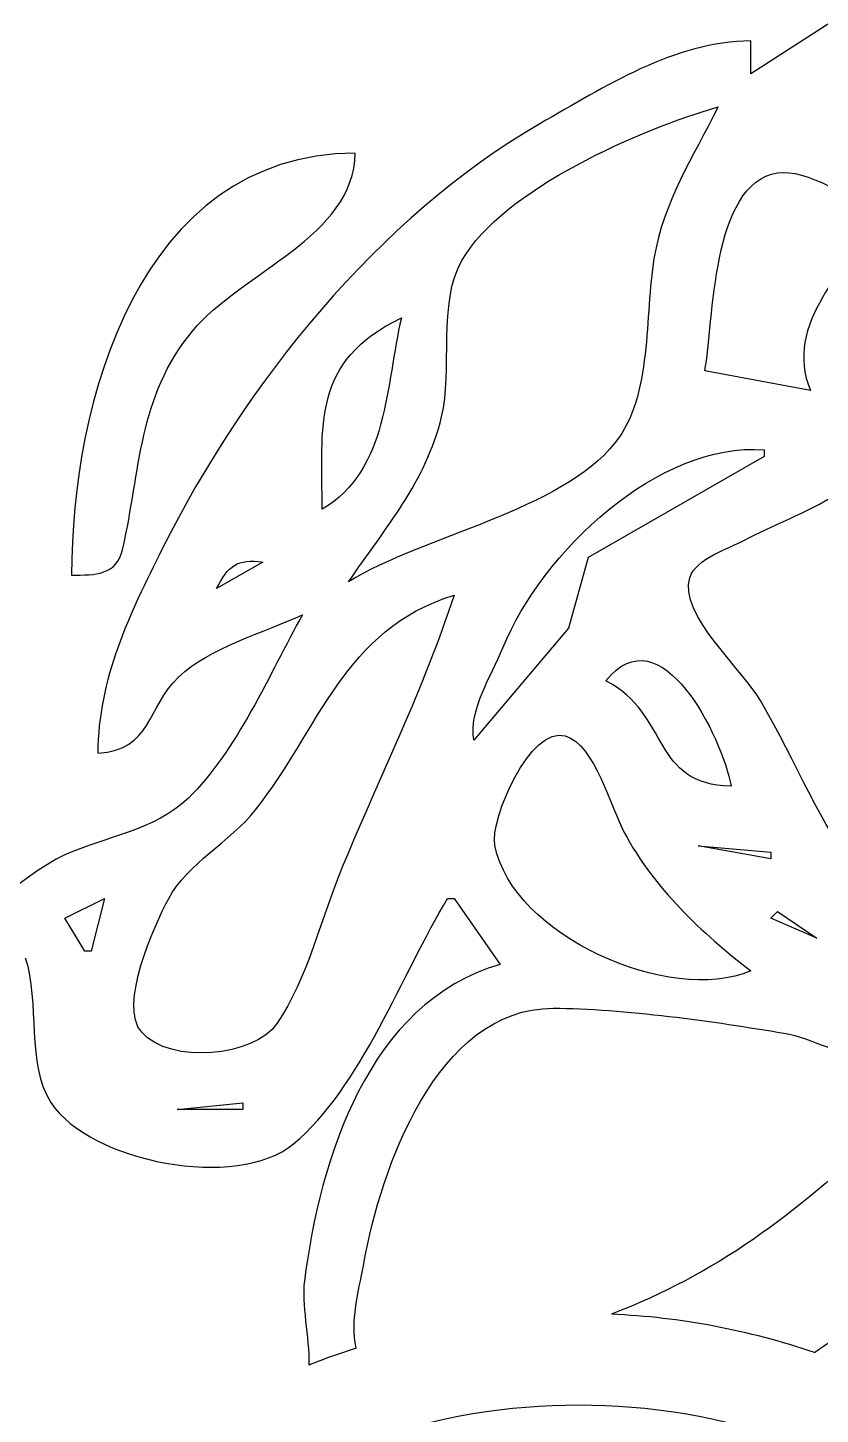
# Model space of a CAD drawing. Header units: millimetres. Extents: x -20.7 to 20.7, y -20.7 to 20.7.
# Drawn here: x -6.03 to 2.64, y -6.79 to 8.38 of the extents above; entities that cross this region are included whole.
import ezdxf

# ---------------------------------------------------------------- set-up
doc = ezdxf.new("R2010")
doc.units = ezdxf.units.MM
doc.layers.get('0').update_dxf_attribs({"linetype": 'CONTINUOUS'})

msp = doc.modelspace()

# ---------------------------------------------------------------- linework, layer by layer
for p, q in [((4.337, 9.462), (1.884, 7.874)), ((4.337, 9.462), (1.884, 7.874)), ((4.337, 9.462), (1.884, 7.874)), ((4.337, 9.462), (1.884, 7.874)), ((4.337, 9.462), (1.884, 7.874)), ((4.337, 9.462), (1.884, 7.874)), ((4.337, 9.462), (1.884, 7.874)), ((4.337, 9.462), (1.884, 7.874)), ((1.884, 7.874), (1.884, 8.235)), ((1.884, 7.874), (1.884, 8.235)), ((1.884, 7.874), (1.884, 8.235)), ((1.884, 7.874), (1.884, 8.235)), ((1.884, 7.874), (1.884, 8.235)), ((1.884, 7.874), (1.884, 8.235)), ((1.884, 7.874), (1.884, 8.235)), ((1.884, 7.874), (1.884, 8.235)), ((2.534, 4.411), (1.379, 4.627)), ((2.534, 4.411), (1.379, 4.627)), ((2.534, 4.411), (1.379, 4.627)), ((2.534, 4.411), (1.379, 4.627)), ((2.534, 4.411), (1.379, 4.627)), ((2.534, 4.411), (1.379, 4.627)), ((2.534, 4.411), (1.379, 4.627)), ((2.534, 4.411), (1.379, 4.627)), ((2.029, 3.689), (0.104, 2.583)), ((2.029, 3.689), (0.104, 2.583)), ((2.029, 3.689), (0.104, 2.583)), ((2.029, 3.689), (0.104, 2.583)), ((2.029, 3.689), (0.104, 2.583)), ((2.029, 3.689), (0.104, 2.583)), ((2.029, 3.689), (0.104, 2.583)), ((2.029, 3.689), (0.104, 2.583)), ((2.029, 3.762), (2.029, 3.689)), ((2.029, 3.762), (2.029, 3.689)), ((2.029, 3.762), (2.029, 3.689)), ((2.029, 3.762), (2.029, 3.689)), ((2.029, 3.762), (2.029, 3.689)), ((2.029, 3.762), (2.029, 3.689)), ((2.029, 3.762), (2.029, 3.689)), ((2.029, 3.762), (2.029, 3.689)), ((0.104, 2.583), (-0.11, 1.813)), ((0.104, 2.583), (-0.11, 1.813)), ((0.104, 2.583), (-0.11, 1.813)), ((0.104, 2.583), (-0.11, 1.813)), ((0.104, 2.583), (-0.11, 1.813)), ((0.104, 2.583), (-0.11, 1.813)), ((0.104, 2.583), (-0.11, 1.813)), ((0.104, 2.583), (-0.11, 1.813)), ((-3.455, 2.535), (-3.96, 2.246)), ((-3.455, 2.535), (-3.96, 2.246)), ((-3.455, 2.535), (-3.96, 2.246)), ((-3.455, 2.535), (-3.96, 2.246)), ((-3.455, 2.535), (-3.96, 2.246)), ((-3.455, 2.535), (-3.96, 2.246)), ((-3.455, 2.535), (-3.96, 2.246)), ((-3.455, 2.535), (-3.96, 2.246)), ((-0.11, 1.813), (-1.146, 0.587)), ((-0.11, 1.813), (-1.146, 0.587)), ((-0.11, 1.813), (-1.146, 0.587)), ((-0.11, 1.813), (-1.146, 0.587)), ((-0.11, 1.813), (-1.146, 0.587)), ((-0.11, 1.813), (-1.146, 0.587)), ((-0.11, 1.813), (-1.146, 0.587)), ((-0.11, 1.813), (-1.146, 0.587)), ((-1.435, -1.145), (-1.363, -1.145)), ((-1.435, -1.145), (-1.363, -1.145)), ((-1.435, -1.145), (-1.363, -1.145)), ((-1.435, -1.145), (-1.363, -1.145)), ((-1.435, -1.145), (-1.363, -1.145)), ((-1.435, -1.145), (-1.363, -1.145)), ((-1.435, -1.145), (-1.363, -1.145)), ((-1.435, -1.145), (-1.363, -1.145)), ((-1.363, -1.145), (-0.858, -1.866)), ((-1.363, -1.145), (-0.858, -1.866)), ((-1.363, -1.145), (-0.858, -1.866)), ((-1.363, -1.145), (-0.858, -1.866)), ((-1.363, -1.145), (-0.858, -1.866)), ((-1.363, -1.145), (-0.858, -1.866)), ((-1.363, -1.145), (-0.858, -1.866)), ((-1.363, -1.145), (-0.858, -1.866))]:
    msp.add_line(p, q)
msp.add_lwpolyline([(-7.091, -8.016, 0.393426), (-4.373, -8.219, -0.35083), (4.373, -8.219, 0.393426), (7.091, -8.016, -0.458612), (14.665, -8.285, 0.565024), (18.061, -7.83, 1.523453), (-18.061, -7.83, 0.565024), (-14.665, -8.285, -0.458612)], format="xyb", close=True)
for points in [[(2.101, -0.712), (1.307, -0.568), (2.101, -0.64)], [(2.101, -0.712), (1.307, -0.568), (2.101, -0.64)], [(2.101, -0.712), (1.307, -0.568), (2.101, -0.64)], [(2.101, -0.712), (1.307, -0.568), (2.101, -0.64)], [(2.101, -0.712), (1.307, -0.568), (2.101, -0.64)], [(2.101, -0.712), (1.307, -0.568), (2.101, -0.64)], [(2.101, -0.712), (1.307, -0.568), (2.101, -0.64)], [(2.101, -0.712), (1.307, -0.568), (2.101, -0.64)], [(-5.403, -1.722), (-5.62, -1.361), (-5.187, -1.145), (-5.331, -1.722)], [(-5.403, -1.722), (-5.62, -1.361), (-5.187, -1.145), (-5.331, -1.722)], [(-5.403, -1.722), (-5.62, -1.361), (-5.187, -1.145), (-5.331, -1.722)], [(-5.403, -1.722), (-5.62, -1.361), (-5.187, -1.145), (-5.331, -1.722)], [(-5.403, -1.722), (-5.62, -1.361), (-5.187, -1.145), (-5.331, -1.722)], [(-5.403, -1.722), (-5.62, -1.361), (-5.187, -1.145), (-5.331, -1.722)], [(-5.403, -1.722), (-5.62, -1.361), (-5.187, -1.145), (-5.331, -1.722)], [(-5.403, -1.722), (-5.62, -1.361), (-5.187, -1.145), (-5.331, -1.722)], [(2.606, -1.578), (2.101, -1.361), (2.173, -1.289)], [(2.606, -1.578), (2.101, -1.361), (2.173, -1.289)], [(2.606, -1.578), (2.101, -1.361), (2.173, -1.289)], [(2.606, -1.578), (2.101, -1.361), (2.173, -1.289)], [(2.606, -1.578), (2.101, -1.361), (2.173, -1.289)], [(2.606, -1.578), (2.101, -1.361), (2.173, -1.289)], [(2.606, -1.578), (2.101, -1.361), (2.173, -1.289)], [(2.606, -1.578), (2.101, -1.361), (2.173, -1.289)], [(-3.672, -3.454), (-4.393, -3.454), (-3.672, -3.382)], [(-3.672, -3.454), (-4.393, -3.454), (-3.672, -3.382)], [(-3.672, -3.454), (-4.393, -3.454), (-3.672, -3.382)], [(-3.672, -3.454), (-4.393, -3.454), (-3.672, -3.382)], [(-3.672, -3.454), (-4.393, -3.454), (-3.672, -3.382)], [(-3.672, -3.454), (-4.393, -3.454), (-3.672, -3.382)], [(-3.672, -3.454), (-4.393, -3.454), (-3.672, -3.382)], [(-3.672, -3.454), (-4.393, -3.454), (-3.672, -3.382)]]:
    msp.add_lwpolyline(points, close=True)
for radius in [20.685, 20.685, 20.285]:
    msp.add_circle((0, 0), radius)
for start, end in [(71.2009, 87.4355), (71.2009, 87.4355), (71.2009, 87.4355), (71.2009, 87.4355), (71.2009, 87.4355), (71.2009, 87.4355), (71.2009, 87.4355), (71.2009, 87.4355), (107.7048, 111.6382), (107.7048, 111.6382), (107.7048, 111.6382), (107.7048, 111.6382), (107.7048, 111.6382), (107.7048, 111.6382), (107.7048, 111.6382), (107.7048, 111.6382)]:
    msp.add_arc((0, -13.685), 8, start, end)
for points in [[(1.884, 8.235), (1.047, 8.228), (0.283, 7.736), (-0.425, 7.328)], [(1.884, 8.235), (1.047, 8.228), (0.283, 7.736), (-0.425, 7.328)], [(1.884, 8.235), (1.047, 8.228), (0.283, 7.736), (-0.425, 7.328)], [(1.884, 8.235), (1.047, 8.228), (0.283, 7.736), (-0.425, 7.328)], [(1.884, 8.235), (1.047, 8.228), (0.283, 7.736), (-0.425, 7.328)], [(1.884, 8.235), (1.047, 8.228), (0.283, 7.736), (-0.425, 7.328)], [(1.884, 8.235), (1.047, 8.228), (0.283, 7.736), (-0.425, 7.328)], [(1.884, 8.235), (1.047, 8.228), (0.283, 7.736), (-0.425, 7.328)], [(-1.278, 5.833), (-0.826, 6.619), (0.688, 7.273), (1.524, 7.514)], [(-1.278, 5.833), (-0.826, 6.619), (0.688, 7.273), (1.524, 7.514)], [(-1.278, 5.833), (-0.826, 6.619), (0.688, 7.273), (1.524, 7.514)], [(-1.278, 5.833), (-0.826, 6.619), (0.688, 7.273), (1.524, 7.514)], [(-1.278, 5.833), (-0.826, 6.619), (0.688, 7.273), (1.524, 7.514)], [(-1.278, 5.833), (-0.826, 6.619), (0.688, 7.273), (1.524, 7.514)], [(-1.278, 5.833), (-0.826, 6.619), (0.688, 7.273), (1.524, 7.514)], [(-1.278, 5.833), (-0.826, 6.619), (0.688, 7.273), (1.524, 7.514)], [(1.524, 7.514), (1.247, 6.955), (0.929, 6.485), (0.823, 5.854)], [(1.524, 7.514), (1.247, 6.955), (0.929, 6.485), (0.823, 5.854)], [(1.524, 7.514), (1.247, 6.955), (0.929, 6.485), (0.823, 5.854)], [(1.524, 7.514), (1.247, 6.955), (0.929, 6.485), (0.823, 5.854)], [(1.524, 7.514), (1.247, 6.955), (0.929, 6.485), (0.823, 5.854)], [(1.524, 7.514), (1.247, 6.955), (0.929, 6.485), (0.823, 5.854)], [(1.524, 7.514), (1.247, 6.955), (0.929, 6.485), (0.823, 5.854)], [(1.524, 7.514), (1.247, 6.955), (0.929, 6.485), (0.823, 5.854)], [(-0.425, 7.328), (-2.194, 6.307), (-3.649, 4.486), (-4.555, 2.679)], [(-0.425, 7.328), (-2.194, 6.307), (-3.649, 4.486), (-4.555, 2.679)], [(-0.425, 7.328), (-2.194, 6.307), (-3.649, 4.486), (-4.555, 2.679)], [(-0.425, 7.328), (-2.194, 6.307), (-3.649, 4.486), (-4.555, 2.679)], [(-0.425, 7.328), (-2.194, 6.307), (-3.649, 4.486), (-4.555, 2.679)], [(-0.425, 7.328), (-2.194, 6.307), (-3.649, 4.486), (-4.555, 2.679)], [(-0.425, 7.328), (-2.194, 6.307), (-3.649, 4.486), (-4.555, 2.679)], [(-0.425, 7.328), (-2.194, 6.307), (-3.649, 4.486), (-4.555, 2.679)], [(-2.445, 7.009), (-4.821, 6.989), (-5.547, 4.27), (-5.547, 2.391)], [(-2.445, 7.009), (-4.821, 6.989), (-5.547, 4.27), (-5.547, 2.391)], [(-2.445, 7.009), (-4.821, 6.989), (-5.547, 4.27), (-5.547, 2.391)], [(-2.445, 7.009), (-4.821, 6.989), (-5.547, 4.27), (-5.547, 2.391)], [(-2.445, 7.009), (-4.821, 6.989), (-5.547, 4.27), (-5.547, 2.391)], [(-4.225, 5.06), (-3.681, 5.716), (-2.456, 6.09), (-2.445, 7.009)], [(-4.225, 5.06), (-3.681, 5.716), (-2.456, 6.09), (-2.445, 7.009)], [(-4.225, 5.06), (-3.681, 5.716), (-2.456, 6.09), (-2.445, 7.009)], [(-4.225, 5.06), (-3.681, 5.716), (-2.456, 6.09), (-2.445, 7.009)], [(-4.225, 5.06), (-3.681, 5.716), (-2.456, 6.09), (-2.445, 7.009)], [(1.379, 4.627), (1.477, 5.153), (1.447, 6.678), (2.174, 6.792)], [(1.379, 4.627), (1.477, 5.153), (1.447, 6.678), (2.174, 6.792)], [(1.379, 4.627), (1.477, 5.153), (1.447, 6.678), (2.174, 6.792)], [(1.379, 4.627), (1.477, 5.153), (1.447, 6.678), (2.174, 6.792)], [(1.379, 4.627), (1.477, 5.153), (1.447, 6.678), (2.174, 6.792)], [(1.379, 4.627), (1.477, 5.153), (1.447, 6.678), (2.174, 6.792)], [(1.379, 4.627), (1.477, 5.153), (1.447, 6.678), (2.174, 6.792)], [(1.379, 4.627), (1.477, 5.153), (1.447, 6.678), (2.174, 6.792)], [(2.174, 6.792), (2.488, 6.842), (2.99, 6.51), (3.255, 6.359)], [(2.174, 6.792), (2.488, 6.842), (2.99, 6.51), (3.255, 6.359)], [(2.174, 6.792), (2.488, 6.842), (2.99, 6.51), (3.255, 6.359)], [(2.174, 6.792), (2.488, 6.842), (2.99, 6.51), (3.255, 6.359)], [(2.174, 6.792), (2.488, 6.842), (2.99, 6.51), (3.255, 6.359)], [(2.174, 6.792), (2.488, 6.842), (2.99, 6.51), (3.255, 6.359)], [(2.174, 6.792), (2.488, 6.842), (2.99, 6.51), (3.255, 6.359)], [(2.174, 6.792), (2.488, 6.842), (2.99, 6.51), (3.255, 6.359)], [(3.255, 6.359), (2.947, 5.739), (2.229, 5.145), (2.534, 4.411)], [(3.255, 6.359), (2.947, 5.739), (2.229, 5.145), (2.534, 4.411)], [(3.255, 6.359), (2.947, 5.739), (2.229, 5.145), (2.534, 4.411)], [(3.255, 6.359), (2.947, 5.739), (2.229, 5.145), (2.534, 4.411)], [(3.255, 6.359), (2.947, 5.739), (2.229, 5.145), (2.534, 4.411)], [(3.255, 6.359), (2.947, 5.739), (2.229, 5.145), (2.534, 4.411)], [(3.255, 6.359), (2.947, 5.739), (2.229, 5.145), (2.534, 4.411)], [(3.255, 6.359), (2.947, 5.739), (2.229, 5.145), (2.534, 4.411)], [(-1.5, 4.122), (-1.375, 4.636), (-1.544, 5.37), (-1.278, 5.833)], [(-1.5, 4.122), (-1.375, 4.636), (-1.544, 5.37), (-1.278, 5.833)], [(-1.5, 4.122), (-1.375, 4.636), (-1.544, 5.37), (-1.278, 5.833)], [(-1.5, 4.122), (-1.375, 4.636), (-1.544, 5.37), (-1.278, 5.833)], [(-1.5, 4.122), (-1.375, 4.636), (-1.544, 5.37), (-1.278, 5.833)], [(-1.5, 4.122), (-1.375, 4.636), (-1.544, 5.37), (-1.278, 5.833)], [(-1.5, 4.122), (-1.375, 4.636), (-1.544, 5.37), (-1.278, 5.833)], [(-1.5, 4.122), (-1.375, 4.636), (-1.544, 5.37), (-1.278, 5.833)], [(0.823, 5.854), (0.719, 5.237), (0.809, 4.352), (0.4, 3.841)], [(0.823, 5.854), (0.719, 5.237), (0.809, 4.352), (0.4, 3.841)], [(0.823, 5.854), (0.719, 5.237), (0.809, 4.352), (0.4, 3.841)], [(0.823, 5.854), (0.719, 5.237), (0.809, 4.352), (0.4, 3.841)], [(0.823, 5.854), (0.719, 5.237), (0.809, 4.352), (0.4, 3.841)], [(0.823, 5.854), (0.719, 5.237), (0.809, 4.352), (0.4, 3.841)], [(0.823, 5.854), (0.719, 5.237), (0.809, 4.352), (0.4, 3.841)], [(0.823, 5.854), (0.719, 5.237), (0.809, 4.352), (0.4, 3.841)], [(-2.806, 3.112), (-2.806, 4.02), (-2.929, 4.731), (-1.94, 5.205)], [(-2.806, 3.112), (-2.806, 4.02), (-2.929, 4.731), (-1.94, 5.205)], [(-2.806, 3.112), (-2.806, 4.02), (-2.929, 4.731), (-1.94, 5.205)], [(-2.806, 3.112), (-2.806, 4.02), (-2.929, 4.731), (-1.94, 5.205)], [(-2.806, 3.112), (-2.806, 4.02), (-2.929, 4.731), (-1.94, 5.205)], [(-2.806, 3.112), (-2.806, 4.02), (-2.929, 4.731), (-1.94, 5.205)], [(-2.806, 3.112), (-2.806, 4.02), (-2.929, 4.731), (-1.94, 5.205)], [(-2.806, 3.112), (-2.806, 4.02), (-2.929, 4.731), (-1.94, 5.205)], [(-1.94, 5.205), (-2.112, 4.482), (-2.076, 3.542), (-2.806, 3.112)], [(-1.94, 5.205), (-2.112, 4.482), (-2.076, 3.542), (-2.806, 3.112)], [(-1.94, 5.205), (-2.112, 4.482), (-2.076, 3.542), (-2.806, 3.112)], [(-1.94, 5.205), (-2.112, 4.482), (-2.076, 3.542), (-2.806, 3.112)], [(-1.94, 5.205), (-2.112, 4.482), (-2.076, 3.542), (-2.806, 3.112)], [(-1.94, 5.205), (-2.112, 4.482), (-2.076, 3.542), (-2.806, 3.112)], [(-1.94, 5.205), (-2.112, 4.482), (-2.076, 3.542), (-2.806, 3.112)], [(-1.94, 5.205), (-2.112, 4.482), (-2.076, 3.542), (-2.806, 3.112)], [(-4.986, 2.684), (-4.792, 3.538), (-4.821, 4.341), (-4.225, 5.06)], [(-4.986, 2.684), (-4.792, 3.538), (-4.821, 4.341), (-4.225, 5.06)], [(-4.986, 2.684), (-4.792, 3.538), (-4.821, 4.341), (-4.225, 5.06)], [(-4.986, 2.684), (-4.792, 3.538), (-4.821, 4.341), (-4.225, 5.06)], [(-4.986, 2.684), (-4.792, 3.538), (-4.821, 4.341), (-4.225, 5.06)], [(-2.517, 2.319), (-2.116, 2.906), (-1.672, 3.412), (-1.5, 4.122)], [(-2.517, 2.319), (-2.116, 2.906), (-1.672, 3.412), (-1.5, 4.122)], [(-2.517, 2.319), (-2.116, 2.906), (-1.672, 3.412), (-1.5, 4.122)], [(-2.517, 2.319), (-2.116, 2.906), (-1.672, 3.412), (-1.5, 4.122)], [(-2.517, 2.319), (-2.116, 2.906), (-1.672, 3.412), (-1.5, 4.122)], [(-2.517, 2.319), (-2.116, 2.906), (-1.672, 3.412), (-1.5, 4.122)], [(-2.517, 2.319), (-2.116, 2.906), (-1.672, 3.412), (-1.5, 4.122)], [(-2.517, 2.319), (-2.116, 2.906), (-1.672, 3.412), (-1.5, 4.122)], [(1.812, 2.773), (2.403, 3.085), (3.375, 3.357), (3.399, 4.122)], [(1.812, 2.773), (2.403, 3.085), (3.375, 3.357), (3.399, 4.122)], [(1.812, 2.773), (2.403, 3.085), (3.375, 3.357), (3.399, 4.122)], [(1.812, 2.773), (2.403, 3.085), (3.375, 3.357), (3.399, 4.122)], [(1.812, 2.773), (2.403, 3.085), (3.375, 3.357), (3.399, 4.122)], [(1.812, 2.773), (2.403, 3.085), (3.375, 3.357), (3.399, 4.122)], [(1.812, 2.773), (2.403, 3.085), (3.375, 3.357), (3.399, 4.122)], [(1.812, 2.773), (2.403, 3.085), (3.375, 3.357), (3.399, 4.122)], [(0.4, 3.841), (-0.203, 3.088), (-1.694, 2.827), (-2.517, 2.319)], [(0.4, 3.841), (-0.203, 3.088), (-1.694, 2.827), (-2.517, 2.319)], [(0.4, 3.841), (-0.203, 3.088), (-1.694, 2.827), (-2.517, 2.319)], [(0.4, 3.841), (-0.203, 3.088), (-1.694, 2.827), (-2.517, 2.319)], [(0.4, 3.841), (-0.203, 3.088), (-1.694, 2.827), (-2.517, 2.319)], [(0.4, 3.841), (-0.203, 3.088), (-1.694, 2.827), (-2.517, 2.319)], [(0.4, 3.841), (-0.203, 3.088), (-1.694, 2.827), (-2.517, 2.319)], [(0.4, 3.841), (-0.203, 3.088), (-1.694, 2.827), (-2.517, 2.319)], [(-0.829, 1.597), (-0.403, 2.642), (0.873, 3.853), (2.029, 3.762)], [(-0.829, 1.597), (-0.403, 2.642), (0.873, 3.853), (2.029, 3.762)], [(-0.829, 1.597), (-0.403, 2.642), (0.873, 3.853), (2.029, 3.762)], [(-0.829, 1.597), (-0.403, 2.642), (0.873, 3.853), (2.029, 3.762)], [(-0.829, 1.597), (-0.403, 2.642), (0.873, 3.853), (2.029, 3.762)], [(-0.829, 1.597), (-0.403, 2.642), (0.873, 3.853), (2.029, 3.762)], [(-0.829, 1.597), (-0.403, 2.642), (0.873, 3.853), (2.029, 3.762)], [(-0.829, 1.597), (-0.403, 2.642), (0.873, 3.853), (2.029, 3.762)], [(1.214, 2.363), (1.285, 2.576), (1.633, 2.678), (1.812, 2.773)], [(1.214, 2.363), (1.285, 2.576), (1.633, 2.678), (1.812, 2.773)], [(1.214, 2.363), (1.285, 2.576), (1.633, 2.678), (1.812, 2.773)], [(1.214, 2.363), (1.285, 2.576), (1.633, 2.678), (1.812, 2.773)], [(1.214, 2.363), (1.285, 2.576), (1.633, 2.678), (1.812, 2.773)], [(1.214, 2.363), (1.285, 2.576), (1.633, 2.678), (1.812, 2.773)], [(1.214, 2.363), (1.285, 2.576), (1.633, 2.678), (1.812, 2.773)], [(1.214, 2.363), (1.285, 2.576), (1.633, 2.678), (1.812, 2.773)], [(-5.547, 2.391), (-5.288, 2.394), (-5.053, 2.385), (-4.986, 2.684)], [(-5.547, 2.391), (-5.288, 2.394), (-5.053, 2.385), (-4.986, 2.684)], [(-5.547, 2.391), (-5.288, 2.394), (-5.053, 2.385), (-4.986, 2.684)], [(-5.547, 2.391), (-5.288, 2.394), (-5.053, 2.385), (-4.986, 2.684)], [(-5.547, 2.391), (-5.288, 2.394), (-5.053, 2.385), (-4.986, 2.684)], [(-4.555, 2.679), (-4.915, 1.961), (-5.258, 1.259), (-5.259, 0.443)], [(-4.555, 2.679), (-4.915, 1.961), (-5.258, 1.259), (-5.259, 0.443)], [(-4.555, 2.679), (-4.915, 1.961), (-5.258, 1.259), (-5.259, 0.443)], [(-4.555, 2.679), (-4.915, 1.961), (-5.258, 1.259), (-5.259, 0.443)], [(-4.555, 2.679), (-4.915, 1.961), (-5.258, 1.259), (-5.259, 0.443)], [(-4.555, 2.679), (-4.915, 1.961), (-5.258, 1.259), (-5.259, 0.443)], [(-4.555, 2.679), (-4.915, 1.961), (-5.258, 1.259), (-5.259, 0.443)], [(-4.555, 2.679), (-4.915, 1.961), (-5.258, 1.259), (-5.259, 0.443)], [(-3.96, 2.246), (-3.836, 2.492), (-3.73, 2.575), (-3.455, 2.535)], [(-3.96, 2.246), (-3.836, 2.492), (-3.73, 2.575), (-3.455, 2.535)], [(-3.96, 2.246), (-3.836, 2.492), (-3.73, 2.575), (-3.455, 2.535)], [(-3.96, 2.246), (-3.836, 2.492), (-3.73, 2.575), (-3.455, 2.535)], [(-3.96, 2.246), (-3.836, 2.492), (-3.73, 2.575), (-3.455, 2.535)], [(-3.96, 2.246), (-3.836, 2.492), (-3.73, 2.575), (-3.455, 2.535)], [(-3.96, 2.246), (-3.836, 2.492), (-3.73, 2.575), (-3.455, 2.535)], [(-3.96, 2.246), (-3.836, 2.492), (-3.73, 2.575), (-3.455, 2.535)], [(1.988, 1.02), (1.807, 1.335), (1.087, 1.978), (1.214, 2.363)], [(1.988, 1.02), (1.807, 1.335), (1.087, 1.978), (1.214, 2.363)], [(1.988, 1.02), (1.807, 1.335), (1.087, 1.978), (1.214, 2.363)], [(1.988, 1.02), (1.807, 1.335), (1.087, 1.978), (1.214, 2.363)], [(1.988, 1.02), (1.807, 1.335), (1.087, 1.978), (1.214, 2.363)], [(1.988, 1.02), (1.807, 1.335), (1.087, 1.978), (1.214, 2.363)], [(1.988, 1.02), (1.807, 1.335), (1.087, 1.978), (1.214, 2.363)], [(1.988, 1.02), (1.807, 1.335), (1.087, 1.978), (1.214, 2.363)], [(-3.534, -0.176), (-2.823, 0.725), (-2.581, 1.789), (-1.363, 2.174)], [(-3.534, -0.176), (-2.823, 0.725), (-2.581, 1.789), (-1.363, 2.174)], [(-3.534, -0.176), (-2.823, 0.725), (-2.581, 1.789), (-1.363, 2.174)], [(-3.534, -0.176), (-2.823, 0.725), (-2.581, 1.789), (-1.363, 2.174)], [(-3.534, -0.176), (-2.823, 0.725), (-2.581, 1.789), (-1.363, 2.174)], [(-3.534, -0.176), (-2.823, 0.725), (-2.581, 1.789), (-1.363, 2.174)], [(-3.534, -0.176), (-2.823, 0.725), (-2.581, 1.789), (-1.363, 2.174)], [(-3.534, -0.176), (-2.823, 0.725), (-2.581, 1.789), (-1.363, 2.174)], [(-1.363, 2.174), (-1.693, 1.159), (-2.169, 0.199), (-2.579, -0.784)], [(-1.363, 2.174), (-1.693, 1.159), (-2.169, 0.199), (-2.579, -0.784)], [(-1.363, 2.174), (-1.693, 1.159), (-2.169, 0.199), (-2.579, -0.784)], [(-1.363, 2.174), (-1.693, 1.159), (-2.169, 0.199), (-2.579, -0.784)], [(-1.363, 2.174), (-1.693, 1.159), (-2.169, 0.199), (-2.579, -0.784)], [(-1.363, 2.174), (-1.693, 1.159), (-2.169, 0.199), (-2.579, -0.784)], [(-1.363, 2.174), (-1.693, 1.159), (-2.169, 0.199), (-2.579, -0.784)], [(-1.363, 2.174), (-1.693, 1.159), (-2.169, 0.199), (-2.579, -0.784)], [(-4.373, 1.28), (-4.048, 1.596), (-3.433, 1.767), (-3.022, 1.958)], [(-4.373, 1.28), (-4.048, 1.596), (-3.433, 1.767), (-3.022, 1.958)], [(-4.373, 1.28), (-4.048, 1.596), (-3.433, 1.767), (-3.022, 1.958)], [(-4.373, 1.28), (-4.048, 1.596), (-3.433, 1.767), (-3.022, 1.958)], [(-4.373, 1.28), (-4.048, 1.596), (-3.433, 1.767), (-3.022, 1.958)], [(-4.373, 1.28), (-4.048, 1.596), (-3.433, 1.767), (-3.022, 1.958)], [(-4.373, 1.28), (-4.048, 1.596), (-3.433, 1.767), (-3.022, 1.958)], [(-4.373, 1.28), (-4.048, 1.596), (-3.433, 1.767), (-3.022, 1.958)], [(-3.022, 1.958), (-3.377, 1.32), (-3.744, 0.459), (-4.269, -0.047)], [(-3.022, 1.958), (-3.377, 1.32), (-3.744, 0.459), (-4.269, -0.047)], [(-3.022, 1.958), (-3.377, 1.32), (-3.744, 0.459), (-4.269, -0.047)], [(-3.022, 1.958), (-3.377, 1.32), (-3.744, 0.459), (-4.269, -0.047)], [(-3.022, 1.958), (-3.377, 1.32), (-3.744, 0.459), (-4.269, -0.047)], [(-3.022, 1.958), (-3.377, 1.32), (-3.744, 0.459), (-4.269, -0.047)], [(-3.022, 1.958), (-3.377, 1.32), (-3.744, 0.459), (-4.269, -0.047)], [(-3.022, 1.958), (-3.377, 1.32), (-3.744, 0.459), (-4.269, -0.047)], [(-1.146, 0.587), (-1.204, 0.92), (-0.954, 1.291), (-0.829, 1.597)], [(-1.146, 0.587), (-1.204, 0.92), (-0.954, 1.291), (-0.829, 1.597)], [(-1.146, 0.587), (-1.204, 0.92), (-0.954, 1.291), (-0.829, 1.597)], [(-1.146, 0.587), (-1.204, 0.92), (-0.954, 1.291), (-0.829, 1.597)], [(-1.146, 0.587), (-1.204, 0.92), (-0.954, 1.291), (-0.829, 1.597)], [(-1.146, 0.587), (-1.204, 0.92), (-0.954, 1.291), (-0.829, 1.597)], [(-1.146, 0.587), (-1.204, 0.92), (-0.954, 1.291), (-0.829, 1.597)], [(-1.146, 0.587), (-1.204, 0.92), (-0.954, 1.291), (-0.829, 1.597)], [(0.297, 1.236), (0.9, 1.988), (1.563, 0.626), (1.668, 0.082)], [(0.297, 1.236), (0.9, 1.988), (1.563, 0.626), (1.668, 0.082)], [(0.297, 1.236), (0.9, 1.988), (1.563, 0.626), (1.668, 0.082)], [(0.297, 1.236), (0.9, 1.988), (1.563, 0.626), (1.668, 0.082)], [(0.297, 1.236), (0.9, 1.988), (1.563, 0.626), (1.668, 0.082)], [(0.297, 1.236), (0.9, 1.988), (1.563, 0.626), (1.668, 0.082)], [(0.297, 1.236), (0.9, 1.988), (1.563, 0.626), (1.668, 0.082)], [(0.297, 1.236), (0.9, 1.988), (1.563, 0.626), (1.668, 0.082)], [(-5.259, 0.443), (-4.664, 0.488), (-4.73, 0.933), (-4.373, 1.28)], [(-5.259, 0.443), (-4.664, 0.488), (-4.73, 0.933), (-4.373, 1.28)], [(-5.259, 0.443), (-4.664, 0.488), (-4.73, 0.933), (-4.373, 1.28)], [(-5.259, 0.443), (-4.664, 0.488), (-4.73, 0.933), (-4.373, 1.28)], [(-5.259, 0.443), (-4.664, 0.488), (-4.73, 0.933), (-4.373, 1.28)], [(-5.259, 0.443), (-4.664, 0.488), (-4.73, 0.933), (-4.373, 1.28)], [(-5.259, 0.443), (-4.664, 0.488), (-4.73, 0.933), (-4.373, 1.28)], [(-5.259, 0.443), (-4.664, 0.488), (-4.73, 0.933), (-4.373, 1.28)], [(1.668, 0.082), (0.788, 0.101), (1.007, 0.868), (0.297, 1.236)], [(1.668, 0.082), (0.788, 0.101), (1.007, 0.868), (0.297, 1.236)], [(1.668, 0.082), (0.788, 0.101), (1.007, 0.868), (0.297, 1.236)], [(1.668, 0.082), (0.788, 0.101), (1.007, 0.868), (0.297, 1.236)], [(1.668, 0.082), (0.788, 0.101), (1.007, 0.868), (0.297, 1.236)], [(1.668, 0.082), (0.788, 0.101), (1.007, 0.868), (0.297, 1.236)], [(1.668, 0.082), (0.788, 0.101), (1.007, 0.868), (0.297, 1.236)], [(1.668, 0.082), (0.788, 0.101), (1.007, 0.868), (0.297, 1.236)], [(4.915, -1.65), (3.03, -1.649), (2.795, -0.388), (1.988, 1.02)], [(4.915, -1.65), (3.03, -1.649), (2.795, -0.388), (1.988, 1.02)], [(4.915, -1.65), (3.03, -1.649), (2.795, -0.388), (1.988, 1.02)], [(4.915, -1.65), (3.03, -1.649), (2.795, -0.388), (1.988, 1.02)], [(4.915, -1.65), (3.03, -1.649), (2.795, -0.388), (1.988, 1.02)], [(4.915, -1.65), (3.03, -1.649), (2.795, -0.388), (1.988, 1.02)], [(4.915, -1.65), (3.03, -1.649), (2.795, -0.388), (1.988, 1.02)], [(4.915, -1.65), (3.03, -1.649), (2.795, -0.388), (1.988, 1.02)], [(-0.917, -0.567), (-0.974, -0.277), (-0.526, 0.75), (-0.147, 0.634)], [(-0.917, -0.567), (-0.974, -0.277), (-0.526, 0.75), (-0.147, 0.634)], [(-0.917, -0.567), (-0.974, -0.277), (-0.526, 0.75), (-0.147, 0.634)], [(-0.917, -0.567), (-0.974, -0.277), (-0.526, 0.75), (-0.147, 0.634)], [(-0.917, -0.567), (-0.974, -0.277), (-0.526, 0.75), (-0.147, 0.634)], [(-0.917, -0.567), (-0.974, -0.277), (-0.526, 0.75), (-0.147, 0.634)], [(-0.917, -0.567), (-0.974, -0.277), (-0.526, 0.75), (-0.147, 0.634)], [(-0.917, -0.567), (-0.974, -0.277), (-0.526, 0.75), (-0.147, 0.634)], [(-0.147, 0.634), (0.174, 0.536), (0.354, -0.154), (0.498, -0.423)], [(-0.147, 0.634), (0.174, 0.536), (0.354, -0.154), (0.498, -0.423)], [(-0.147, 0.634), (0.174, 0.536), (0.354, -0.154), (0.498, -0.423)], [(-0.147, 0.634), (0.174, 0.536), (0.354, -0.154), (0.498, -0.423)], [(-0.147, 0.634), (0.174, 0.536), (0.354, -0.154), (0.498, -0.423)], [(-0.147, 0.634), (0.174, 0.536), (0.354, -0.154), (0.498, -0.423)], [(-0.147, 0.634), (0.174, 0.536), (0.354, -0.154), (0.498, -0.423)], [(-0.147, 0.634), (0.174, 0.536), (0.354, -0.154), (0.498, -0.423)], [(-4.269, -0.047), (-4.644, -0.408), (-5.167, -0.462), (-5.62, -0.669)], [(-4.269, -0.047), (-4.644, -0.408), (-5.167, -0.462), (-5.62, -0.669)], [(-4.269, -0.047), (-4.644, -0.408), (-5.167, -0.462), (-5.62, -0.669)], [(-4.269, -0.047), (-4.644, -0.408), (-5.167, -0.462), (-5.62, -0.669)], [(-4.269, -0.047), (-4.644, -0.408), (-5.167, -0.462), (-5.62, -0.669)], [(-4.269, -0.047), (-4.644, -0.408), (-5.167, -0.462), (-5.62, -0.669)], [(-4.269, -0.047), (-4.644, -0.408), (-5.167, -0.462), (-5.62, -0.669)], [(-4.269, -0.047), (-4.644, -0.408), (-5.167, -0.462), (-5.62, -0.669)], [(-4.487, -1.152), (-4.278, -0.755), (-3.812, -0.529), (-3.534, -0.176)], [(-4.487, -1.152), (-4.278, -0.755), (-3.812, -0.529), (-3.534, -0.176)], [(-4.487, -1.152), (-4.278, -0.755), (-3.812, -0.529), (-3.534, -0.176)], [(-4.487, -1.152), (-4.278, -0.755), (-3.812, -0.529), (-3.534, -0.176)], [(-4.487, -1.152), (-4.278, -0.755), (-3.812, -0.529), (-3.534, -0.176)], [(-4.487, -1.152), (-4.278, -0.755), (-3.812, -0.529), (-3.534, -0.176)], [(-4.487, -1.152), (-4.278, -0.755), (-3.812, -0.529), (-3.534, -0.176)], [(-4.487, -1.152), (-4.278, -0.755), (-3.812, -0.529), (-3.534, -0.176)], [(0.498, -0.423), (0.818, -1.025), (1.346, -1.528), (1.884, -1.938)], [(0.498, -0.423), (0.818, -1.025), (1.346, -1.528), (1.884, -1.938)], [(0.498, -0.423), (0.818, -1.025), (1.346, -1.528), (1.884, -1.938)], [(0.498, -0.423), (0.818, -1.025), (1.346, -1.528), (1.884, -1.938)], [(0.498, -0.423), (0.818, -1.025), (1.346, -1.528), (1.884, -1.938)], [(0.498, -0.423), (0.818, -1.025), (1.346, -1.528), (1.884, -1.938)], [(0.498, -0.423), (0.818, -1.025), (1.346, -1.528), (1.884, -1.938)], [(0.498, -0.423), (0.818, -1.025), (1.346, -1.528), (1.884, -1.938)], [(1.884, -1.938), (0.991, -2.313), (-0.723, -1.552), (-0.917, -0.567)], [(1.884, -1.938), (0.991, -2.313), (-0.723, -1.552), (-0.917, -0.567)], [(1.884, -1.938), (0.991, -2.313), (-0.723, -1.552), (-0.917, -0.567)], [(1.884, -1.938), (0.991, -2.313), (-0.723, -1.552), (-0.917, -0.567)], [(1.884, -1.938), (0.991, -2.313), (-0.723, -1.552), (-0.917, -0.567)], [(1.884, -1.938), (0.991, -2.313), (-0.723, -1.552), (-0.917, -0.567)], [(1.884, -1.938), (0.991, -2.313), (-0.723, -1.552), (-0.917, -0.567)], [(1.884, -1.938), (0.991, -2.313), (-0.723, -1.552), (-0.917, -0.567)], [(-5.62, -0.669), (-6.123, -0.9), (-6.655, -1.518), (-7.207, -1.587)], [(-5.62, -0.669), (-6.123, -0.9), (-6.655, -1.518), (-7.207, -1.587)], [(-5.62, -0.669), (-6.123, -0.9), (-6.655, -1.518), (-7.207, -1.587)], [(-5.62, -0.669), (-6.123, -0.9), (-6.655, -1.518), (-7.207, -1.587)], [(-5.62, -0.669), (-6.123, -0.9), (-6.655, -1.518), (-7.207, -1.587)], [(-5.62, -0.669), (-6.123, -0.9), (-6.655, -1.518), (-7.207, -1.587)], [(-5.62, -0.669), (-6.123, -0.9), (-6.655, -1.518), (-7.207, -1.587)], [(-5.62, -0.669), (-6.123, -0.9), (-6.655, -1.518), (-7.207, -1.587)], [(-2.579, -0.784), (-2.804, -1.325), (-2.971, -2.029), (-3.299, -2.511)], [(-2.579, -0.784), (-2.804, -1.325), (-2.971, -2.029), (-3.299, -2.511)], [(-2.579, -0.784), (-2.804, -1.325), (-2.971, -2.029), (-3.299, -2.511)], [(-2.579, -0.784), (-2.804, -1.325), (-2.971, -2.029), (-3.299, -2.511)], [(-2.579, -0.784), (-2.804, -1.325), (-2.971, -2.029), (-3.299, -2.511)], [(-2.579, -0.784), (-2.804, -1.325), (-2.971, -2.029), (-3.299, -2.511)], [(-2.579, -0.784), (-2.804, -1.325), (-2.971, -2.029), (-3.299, -2.511)], [(-2.579, -0.784), (-2.804, -1.325), (-2.971, -2.029), (-3.299, -2.511)], [(-4.78, -2.609), (-5.039, -2.316), (-4.64, -1.442), (-4.487, -1.152)], [(-4.78, -2.609), (-5.039, -2.316), (-4.64, -1.442), (-4.487, -1.152)], [(-4.78, -2.609), (-5.039, -2.316), (-4.64, -1.442), (-4.487, -1.152)], [(-4.78, -2.609), (-5.039, -2.316), (-4.64, -1.442), (-4.487, -1.152)], [(-4.78, -2.609), (-5.039, -2.316), (-4.64, -1.442), (-4.487, -1.152)], [(-4.78, -2.609), (-5.039, -2.316), (-4.64, -1.442), (-4.487, -1.152)], [(-4.78, -2.609), (-5.039, -2.316), (-4.64, -1.442), (-4.487, -1.152)], [(-4.78, -2.609), (-5.039, -2.316), (-4.64, -1.442), (-4.487, -1.152)], [(-3.118, -3.829), (-2.384, -3.218), (-1.923, -1.956), (-1.435, -1.145)], [(-3.118, -3.829), (-2.384, -3.218), (-1.923, -1.956), (-1.435, -1.145)], [(-3.118, -3.829), (-2.384, -3.218), (-1.923, -1.956), (-1.435, -1.145)], [(-3.118, -3.829), (-2.384, -3.218), (-1.923, -1.956), (-1.435, -1.145)], [(-3.118, -3.829), (-2.384, -3.218), (-1.923, -1.956), (-1.435, -1.145)], [(-3.118, -3.829), (-2.384, -3.218), (-1.923, -1.956), (-1.435, -1.145)], [(-3.118, -3.829), (-2.384, -3.218), (-1.923, -1.956), (-1.435, -1.145)], [(-3.118, -3.829), (-2.384, -3.218), (-1.923, -1.956), (-1.435, -1.145)], [(-6.053, -1.794), (-5.892, -2.281), (-6.047, -2.959), (-5.772, -3.378)], [(-6.053, -1.794), (-5.892, -2.281), (-6.047, -2.959), (-5.772, -3.378)], [(-6.053, -1.794), (-5.892, -2.281), (-6.047, -2.959), (-5.772, -3.378)], [(-6.053, -1.794), (-5.892, -2.281), (-6.047, -2.959), (-5.772, -3.378)], [(-6.053, -1.794), (-5.892, -2.281), (-6.047, -2.959), (-5.772, -3.378)], [(-6.053, -1.794), (-5.892, -2.281), (-6.047, -2.959), (-5.772, -3.378)], [(-6.053, -1.794), (-5.892, -2.281), (-6.047, -2.959), (-5.772, -3.378)], [(-6.053, -1.794), (-5.892, -2.281), (-6.047, -2.959), (-5.772, -3.378)], [(-0.858, -1.866), (-2.307, -2.286), (-2.828, -3.995), (-3.001, -5.33)], [(-0.858, -1.866), (-2.307, -2.286), (-2.828, -3.995), (-3.001, -5.33)], [(-0.858, -1.866), (-2.307, -2.286), (-2.828, -3.995), (-3.001, -5.33)], [(-0.858, -1.866), (-2.307, -2.286), (-2.828, -3.995), (-3.001, -5.33)], [(-0.858, -1.866), (-2.307, -2.286), (-2.828, -3.995), (-3.001, -5.33)], [(-0.858, -1.866), (-2.307, -2.286), (-2.828, -3.995), (-3.001, -5.33)], [(-0.858, -1.866), (-2.307, -2.286), (-2.828, -3.995), (-3.001, -5.33)], [(-0.858, -1.866), (-2.307, -2.286), (-2.828, -3.995), (-3.001, -5.33)], [(-2.345, -5.113), (-2.171, -4.127), (-1.557, -2.343), (-0.28, -2.346)], [(-2.345, -5.113), (-2.171, -4.127), (-1.557, -2.343), (-0.28, -2.346)], [(-2.345, -5.113), (-2.171, -4.127), (-1.557, -2.343), (-0.28, -2.346)], [(-2.345, -5.113), (-2.171, -4.127), (-1.557, -2.343), (-0.28, -2.346)], [(-2.345, -5.113), (-2.171, -4.127), (-1.557, -2.343), (-0.28, -2.346)], [(-2.345, -5.113), (-2.171, -4.127), (-1.557, -2.343), (-0.28, -2.346)], [(-2.345, -5.113), (-2.171, -4.127), (-1.557, -2.343), (-0.28, -2.346)], [(-2.345, -5.113), (-2.171, -4.127), (-1.557, -2.343), (-0.28, -2.346)], [(-0.28, -2.346), (0.483, -2.348), (1.495, -2.491), (2.245, -2.619)], [(-0.28, -2.346), (0.483, -2.348), (1.495, -2.491), (2.245, -2.619)], [(-0.28, -2.346), (0.483, -2.348), (1.495, -2.491), (2.245, -2.619)], [(-0.28, -2.346), (0.483, -2.348), (1.495, -2.491), (2.245, -2.619)], [(-0.28, -2.346), (0.483, -2.348), (1.495, -2.491), (2.245, -2.619)], [(-0.28, -2.346), (0.483, -2.348), (1.495, -2.491), (2.245, -2.619)], [(-0.28, -2.346), (0.483, -2.348), (1.495, -2.491), (2.245, -2.619)], [(-0.28, -2.346), (0.483, -2.348), (1.495, -2.491), (2.245, -2.619)], [(-3.299, -2.511), (-3.55, -2.88), (-4.467, -2.963), (-4.78, -2.609)], [(-3.299, -2.511), (-3.55, -2.88), (-4.467, -2.963), (-4.78, -2.609)], [(-3.299, -2.511), (-3.55, -2.88), (-4.467, -2.963), (-4.78, -2.609)], [(-3.299, -2.511), (-3.55, -2.88), (-4.467, -2.963), (-4.78, -2.609)], [(-3.299, -2.511), (-3.55, -2.88), (-4.467, -2.963), (-4.78, -2.609)], [(-3.299, -2.511), (-3.55, -2.88), (-4.467, -2.963), (-4.78, -2.609)], [(-3.299, -2.511), (-3.55, -2.88), (-4.467, -2.963), (-4.78, -2.609)], [(-3.299, -2.511), (-3.55, -2.88), (-4.467, -2.963), (-4.78, -2.609)], [(2.245, -2.619), (2.572, -2.675), (2.839, -2.871), (3.183, -2.871)], [(2.245, -2.619), (2.572, -2.675), (2.839, -2.871), (3.183, -2.871)], [(2.245, -2.619), (2.572, -2.675), (2.839, -2.871), (3.183, -2.871)], [(2.245, -2.619), (2.572, -2.675), (2.839, -2.871), (3.183, -2.871)], [(2.245, -2.619), (2.572, -2.675), (2.839, -2.871), (3.183, -2.871)], [(2.245, -2.619), (2.572, -2.675), (2.839, -2.871), (3.183, -2.871)], [(2.245, -2.619), (2.572, -2.675), (2.839, -2.871), (3.183, -2.871)], [(2.245, -2.619), (2.572, -2.675), (2.839, -2.871), (3.183, -2.871)], [(-5.772, -3.378), (-5.344, -4.031), (-3.735, -4.342), (-3.118, -3.829)], [(-5.772, -3.378), (-5.344, -4.031), (-3.735, -4.342), (-3.118, -3.829)], [(-5.772, -3.378), (-5.344, -4.031), (-3.735, -4.342), (-3.118, -3.829)], [(-5.772, -3.378), (-5.344, -4.031), (-3.735, -4.342), (-3.118, -3.829)], [(-5.772, -3.378), (-5.344, -4.031), (-3.735, -4.342), (-3.118, -3.829)], [(-5.772, -3.378), (-5.344, -4.031), (-3.735, -4.342), (-3.118, -3.829)], [(-5.772, -3.378), (-5.344, -4.031), (-3.735, -4.342), (-3.118, -3.829)], [(-5.772, -3.378), (-5.344, -4.031), (-3.735, -4.342), (-3.118, -3.829)], [(3.334, -3.683), (2.346, -4.628), (1.51, -5.244), (0.358, -5.693)], [(3.334, -3.683), (2.346, -4.628), (1.51, -5.244), (0.358, -5.693)], [(3.334, -3.683), (2.346, -4.628), (1.51, -5.244), (0.358, -5.693)], [(3.334, -3.683), (2.346, -4.628), (1.51, -5.244), (0.358, -5.693)], [(3.334, -3.683), (2.346, -4.628), (1.51, -5.244), (0.358, -5.693)], [(3.334, -3.683), (2.346, -4.628), (1.51, -5.244), (0.358, -5.693)], [(3.334, -3.683), (2.346, -4.628), (1.51, -5.244), (0.358, -5.693)], [(3.334, -3.683), (2.346, -4.628), (1.51, -5.244), (0.358, -5.693)], [(2.578, -6.112), (3.173, -5.7), (3.76, -5.276), (4.41, -4.969)], [(2.578, -6.112), (3.173, -5.7), (3.76, -5.276), (4.41, -4.969)], [(2.578, -6.112), (3.173, -5.7), (3.76, -5.276), (4.41, -4.969)], [(2.578, -6.112), (3.173, -5.7), (3.76, -5.276), (4.41, -4.969)], [(2.578, -6.112), (3.173, -5.7), (3.76, -5.276), (4.41, -4.969)], [(2.578, -6.112), (3.173, -5.7), (3.76, -5.276), (4.41, -4.969)], [(2.578, -6.112), (3.173, -5.7), (3.76, -5.276), (4.41, -4.969)], [(2.578, -6.112), (3.173, -5.7), (3.76, -5.276), (4.41, -4.969)], [(-2.433, -6.064), (-2.507, -5.766), (-2.39, -5.367), (-2.345, -5.113)], [(-2.433, -6.064), (-2.507, -5.766), (-2.39, -5.367), (-2.345, -5.113)], [(-2.433, -6.064), (-2.507, -5.766), (-2.39, -5.367), (-2.345, -5.113)], [(-2.433, -6.064), (-2.507, -5.766), (-2.39, -5.367), (-2.345, -5.113)], [(-2.433, -6.064), (-2.507, -5.766), (-2.39, -5.367), (-2.345, -5.113)], [(-2.433, -6.064), (-2.507, -5.766), (-2.39, -5.367), (-2.345, -5.113)], [(-2.433, -6.064), (-2.507, -5.766), (-2.39, -5.367), (-2.345, -5.113)], [(-2.433, -6.064), (-2.507, -5.766), (-2.39, -5.367), (-2.345, -5.113)], [(-3.001, -5.33), (-3.033, -5.574), (-2.948, -5.944), (-2.95, -6.249)], [(-3.001, -5.33), (-3.033, -5.574), (-2.948, -5.944), (-2.95, -6.249)], [(-3.001, -5.33), (-3.033, -5.574), (-2.948, -5.944), (-2.95, -6.249)], [(-3.001, -5.33), (-3.033, -5.574), (-2.948, -5.944), (-2.95, -6.249)], [(-3.001, -5.33), (-3.033, -5.574), (-2.948, -5.944), (-2.95, -6.249)], [(-3.001, -5.33), (-3.033, -5.574), (-2.948, -5.944), (-2.95, -6.249)], [(-3.001, -5.33), (-3.033, -5.574), (-2.948, -5.944), (-2.95, -6.249)], [(-3.001, -5.33), (-3.033, -5.574), (-2.948, -5.944), (-2.95, -6.249)]]:
    msp.add_open_spline(points, degree=3)

doc.saveas('drawing.dxf')
